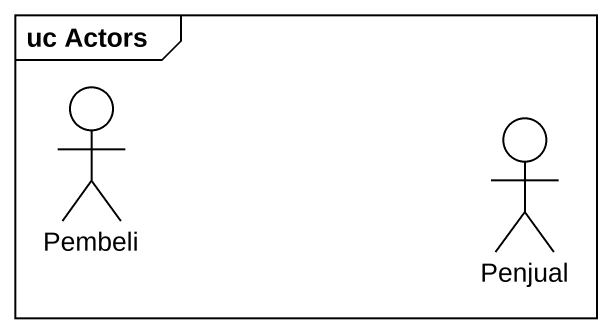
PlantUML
@startuml
mainframe uc Actors
actor Pembeli
actor Penjual
@enduml
